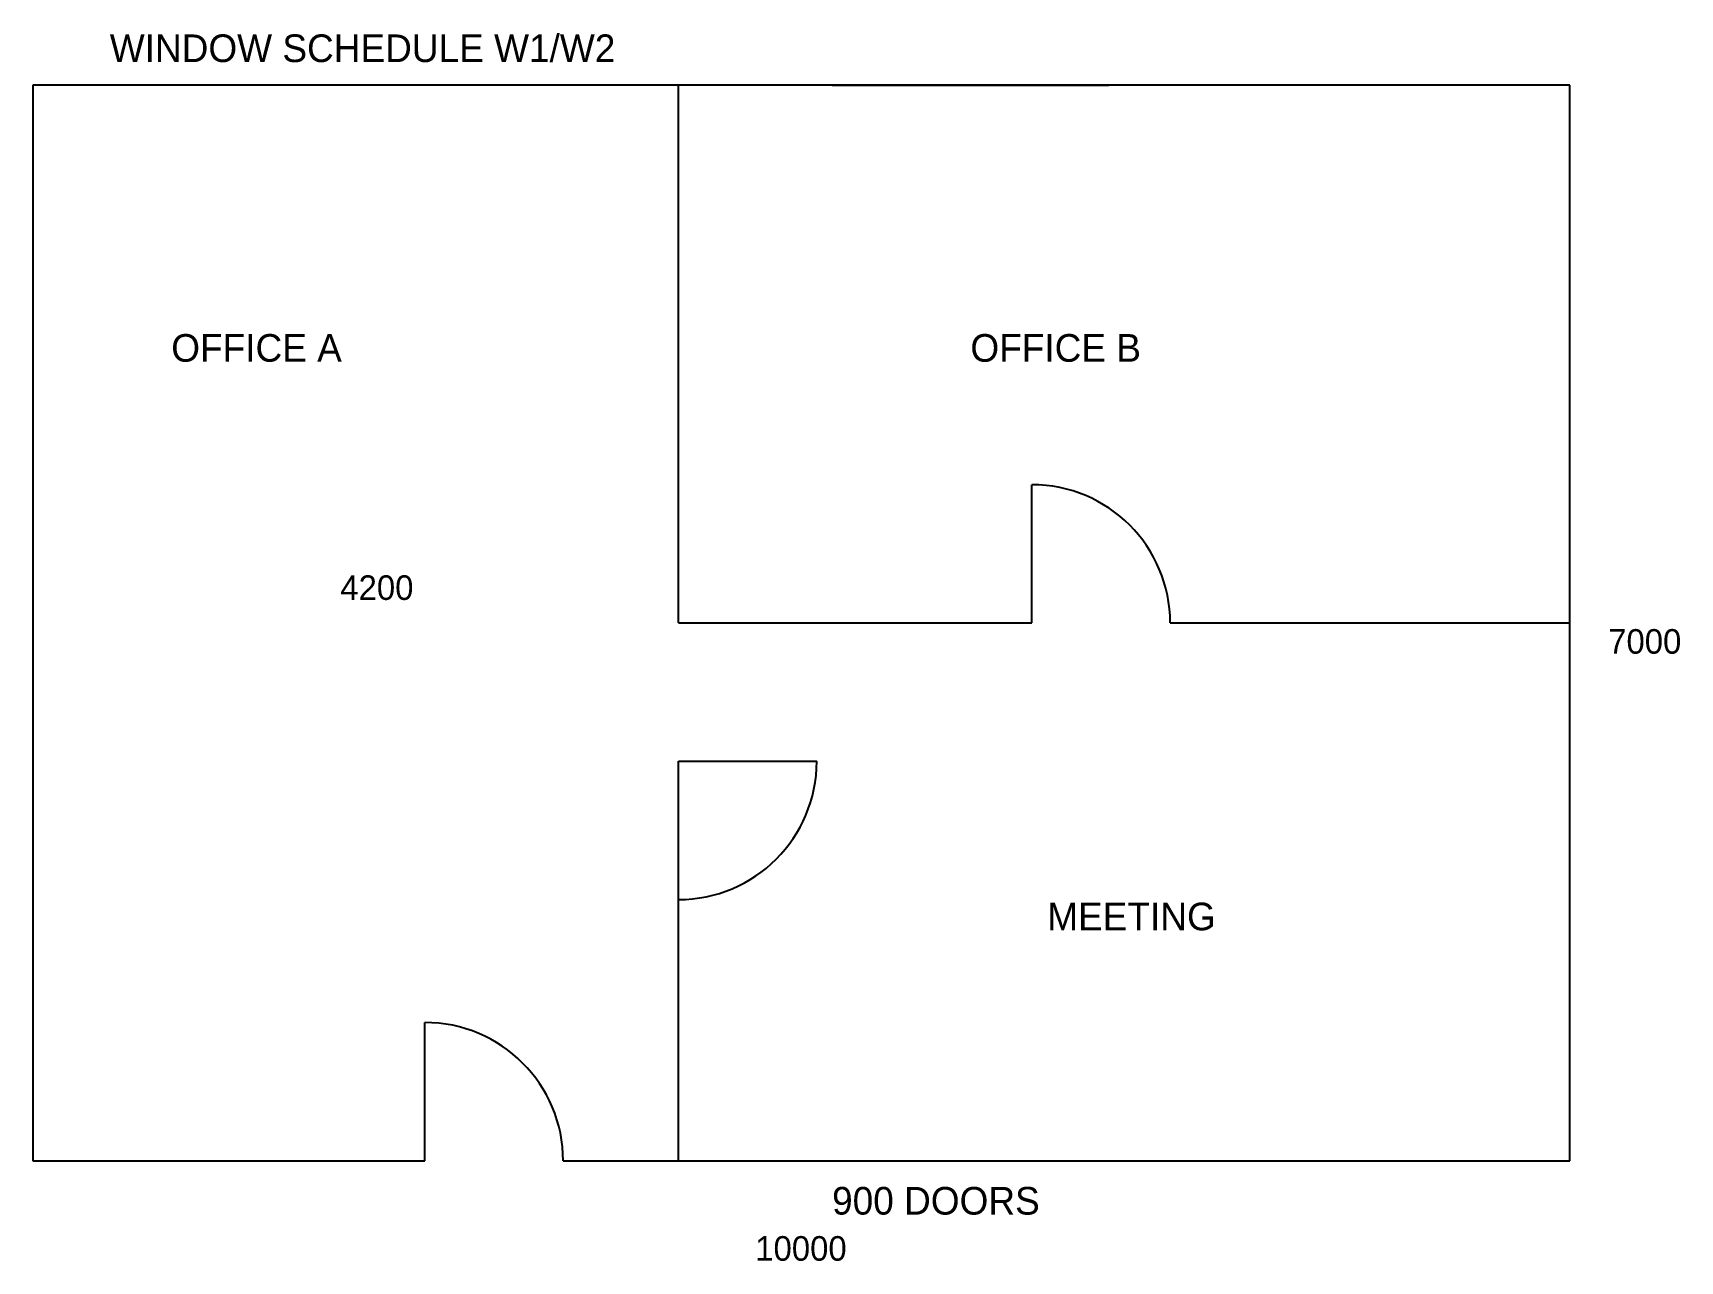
# Model space of a CAD drawing. Header units: millimetres. Extents: x 0 to 10718, y -652 to 7340.
import ezdxf

# ---------------------------------------------------------------- set-up
doc = ezdxf.new("R2010")
doc.units = ezdxf.units.MM
for name, color, linetype in [('DIM', 2, 'CONTINUOUS'), ('DOOR', 3, 'CONTINUOUS'), ('TEXT', 7, 'CONTINUOUS'), ('WALL', 7, 'CONTINUOUS'), ('WINDOW', 4, 'CONTINUOUS')]:
    doc.layers.add(name, color=color, linetype=linetype)

msp = doc.modelspace()

# ---------------------------------------------------------------- linework, layer by layer
at = {"layer": 'DOOR'}
for p, q in [((6500, 3500), (6500, 4400)), ((4200, 2600), (5100, 2600)), ((2550, 0), (2550, 900))]:
    msp.add_line(p, q, dxfattribs=at)
for centre, start, end in [((6500, 3500), 0, 90), ((4200, 2600), 270, 0), ((2550, 0), 0, 90)]:
    msp.add_arc(centre, 900, start, end, dxfattribs=at)
at = {"layer": 'WALL'}
for p, q in [((10000, 7000), (0, 7000)), ((0, 7000), (0, 0)), ((4200, 3500), (4200, 7000)), ((10000, 0), (10000, 7000)), ((4200, 3500), (6500, 3500)), ((7400, 3500), (10000, 3500)), ((4200, 0), (4200, 2600)), ((0, 0), (2550, 0)), ((3450, 0), (10000, 0))]:
    msp.add_line(p, q, dxfattribs=at)
at = {"layer": 'WINDOW'}
for p, q in [((5200, 7000), (7000, 7000)), ((10000, 4200), (10000, 5600)), ((1200, 0), (2300, 0))]:
    msp.add_line(p, q, dxfattribs=at)

# ---------------------------------------------------------------- texts
at = {"layer": 'DIM'}
for s, p in [('4200', (2000, 3650)), ('7000', (10250, 3300)), ('10000', (4700, -650))]:
    msp.add_text(s, height=160, dxfattribs=at).set_placement(p)
at = {"layer": 'TEXT'}
for s, p in [('WINDOW SCHEDULE W1/W2', (500, 7150)), ('OFFICE A', (900, 5200)), ('OFFICE B', (6100, 5200)), ('MEETING', (6600, 1500)), ('900 DOORS', (5200, -350))]:
    msp.add_text(s, height=180, dxfattribs=at).set_placement(p)

doc.saveas('drawing.dxf')
